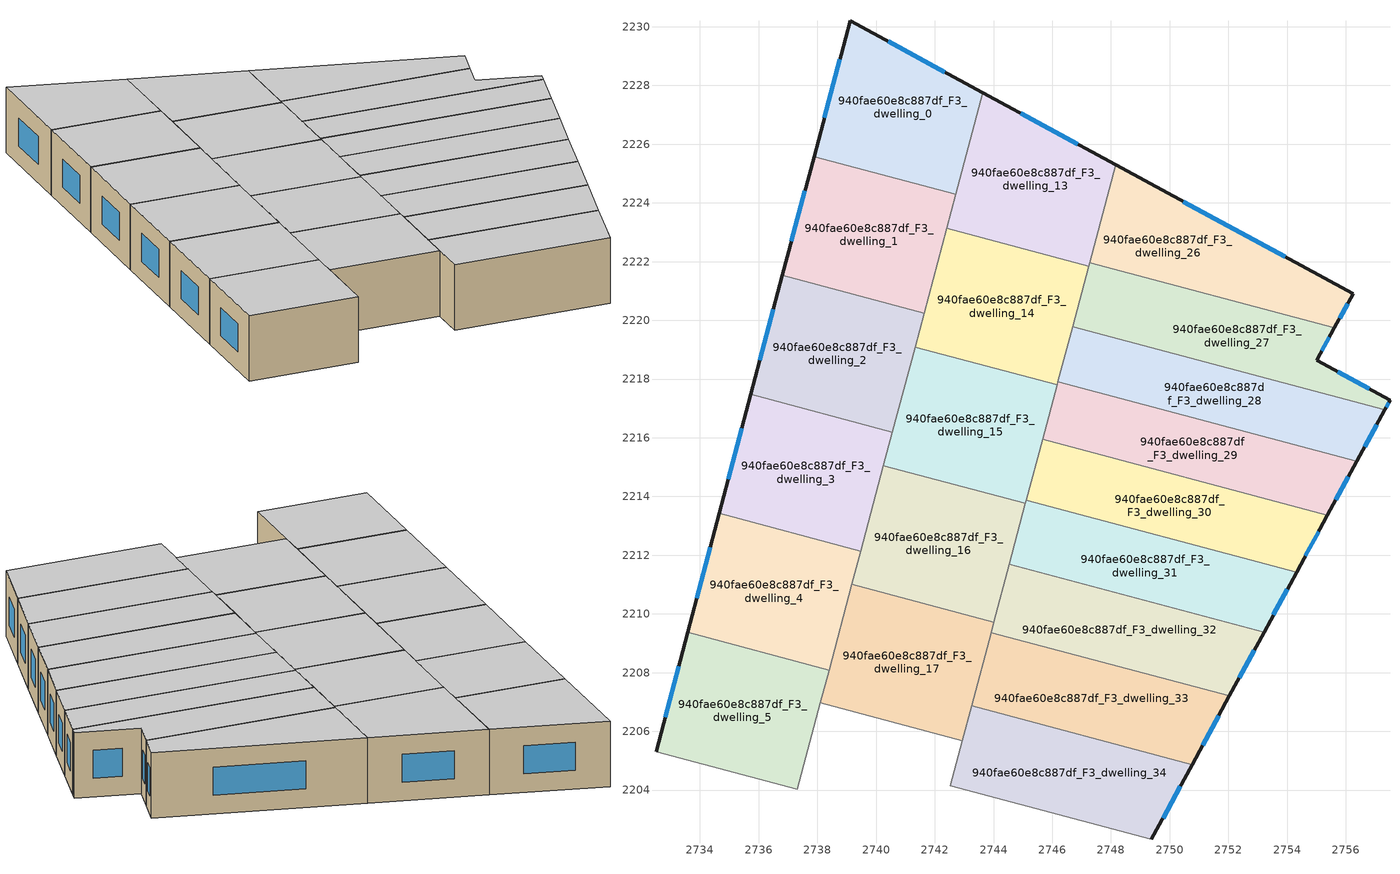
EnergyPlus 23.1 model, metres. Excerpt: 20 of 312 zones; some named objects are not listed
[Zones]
940fae60e8c887df_F3_dwelling_0
 floor to 940fae60e8c887df_F2_dwelling_0 (EU_floor_Construction): 2743.64,2227.75 2742.71,2224.29 2737.89,2225.58 2739.12,2230.21 z9
 wall outside (EU_wall_Construction): 2743.64,2227.75 2739.12,2230.21 2737.89,2225.58 z9:12
 wall to 940fae60e8c887df_F3_dwelling_1 (EU_wall_Construction): 2737.89,2225.58 2742.71,2224.29 z9:12
 wall to 940fae60e8c887df_F3_dwelling_13 (EU_wall_Construction): 2742.71,2224.29 2743.64,2227.75 z9:12
 window (EU_Window_Construction): 2738.76,2228.89 2738.24,2226.9 / 2742.34,2228.46 2740.41,2229.51 z9.86:11.14
 ceiling to 940fae60e8c887df_F4_dwelling_0 (EU_floor_Construction): 2742.71,2224.29 2743.64,2227.75 2739.12,2230.21 2737.89,2225.58 z12
940fae60e8c887df_F3_dwelling_1
 floor to 940fae60e8c887df_F2_dwelling_1 (EU_floor_Construction): 2742.71,2224.29 2741.64,2220.25 2736.81,2221.53 2737.89,2225.58 z9
 wall outside (EU_wall_Construction): 2737.89,2225.58 2736.81,2221.53 z9:12
 wall to 940fae60e8c887df_F3_dwelling_2 (EU_wall_Construction): 2736.81,2221.53 2741.64,2220.25 z9:12
 wall to 940fae60e8c887df_F3_dwelling_14 (EU_wall_Construction): 2741.64,2220.25 2742.4,2223.13 z9:12
 wall to 940fae60e8c887df_F3_dwelling_13 (EU_wall_Construction): 2742.4,2223.13 2742.71,2224.29 z9:12
 window (EU_Window_Construction): 2737.58,2224.42 2737.12,2222.69 z9.86:11.14
 ceiling to 940fae60e8c887df_F4_dwelling_1 (EU_floor_Construction): 2741.64,2220.25 2742.71,2224.29 2737.89,2225.58 2736.81,2221.53 z12
940fae60e8c887df_F3_dwelling_13
 floor to 940fae60e8c887df_F2_dwelling_13 (EU_floor_Construction): 2748.16,2225.3 2747.24,2221.84 2742.4,2223.13 2743.64,2227.75 z9
 wall outside (EU_wall_Construction): 2748.16,2225.3 2743.64,2227.75 z9:12
 wall to 940fae60e8c887df_F3_dwelling_14 (EU_wall_Construction): 2742.4,2223.13 2747.24,2221.84 z9:12
 wall to 940fae60e8c887df_F3_dwelling_26 (EU_wall_Construction): 2747.27,2221.97 2748.16,2225.3 z9:12
 wall to 940fae60e8c887df_F3_dwelling_27 (EU_wall_Construction): 2747.24,2221.84 2747.27,2221.97 z9:12
 window (EU_Window_Construction): 2746.87,2226 2744.93,2227.05 z9.86:11.14
 ceiling to 940fae60e8c887df_F4_dwelling_13 (EU_floor_Construction): 2747.24,2221.84 2748.16,2225.3 2743.64,2227.75 2742.4,2223.13 z12
940fae60e8c887df_F3_dwelling_14
 floor to 940fae60e8c887df_F2_dwelling_14 (EU_floor_Construction): 2747.24,2221.84 2746.16,2217.8 2741.33,2219.09 2742.4,2223.13 z9
 wall to 940fae60e8c887df_F3_dwelling_15 (EU_wall_Construction): 2741.33,2219.09 2746.16,2217.8 z9:12
 wall to 940fae60e8c887df_F3_dwelling_27 (EU_wall_Construction): 2746.69,2219.79 2747.24,2221.84 z9:12
 wall to 940fae60e8c887df_F3_dwelling_28 (EU_wall_Construction): 2746.19,2217.91 2746.69,2219.78 z9:12
 wall to 940fae60e8c887df_F3_dwelling_2 (EU_wall_Construction): 2741.64,2220.24 2741.33,2219.09 z9:12
 wall to 940fae60e8c887df_F3_dwelling_29 (EU_wall_Construction): 2746.16,2217.8 2746.19,2217.91 z9:12
 ceiling to 940fae60e8c887df_F4_dwelling_14 (EU_floor_Construction): 2746.16,2217.8 2747.24,2221.84 2742.4,2223.13 2741.33,2219.09 z12
940fae60e8c887df_F3_dwelling_15
 floor to 940fae60e8c887df_F2_dwelling_15 (EU_floor_Construction): 2746.16,2217.8 2745.09,2213.76 2740.25,2215.05 2741.33,2219.09 z9
 wall to 940fae60e8c887df_F3_dwelling_16 (EU_wall_Construction): 2740.25,2215.05 2745.09,2213.76 z9:12
 wall to 940fae60e8c887df_F3_dwelling_2 (EU_wall_Construction): 2741.33,2219.09 2740.56,2216.2 z9:12
 wall to 940fae60e8c887df_F3_dwelling_30 (EU_wall_Construction): 2745.12,2213.88 2745.67,2215.94 z9:12
 wall to 940fae60e8c887df_F3_dwelling_29 (EU_wall_Construction): 2745.67,2215.94 2746.16,2217.8 z9:12
 wall to 940fae60e8c887df_F3_dwelling_3 (EU_wall_Construction): 2740.56,2216.2 2740.25,2215.05 z9:12
 wall to 940fae60e8c887df_F3_dwelling_31 (EU_wall_Construction): 2745.09,2213.76 2745.12,2213.88 z9:12
 ceiling to 940fae60e8c887df_F4_dwelling_15 (EU_floor_Construction): 2745.09,2213.76 2746.16,2217.8 2741.33,2219.09 2740.25,2215.05 z12
940fae60e8c887df_F3_dwelling_16
 floor to 940fae60e8c887df_F2_dwelling_16 (EU_floor_Construction): 2745.09,2213.76 2744.01,2209.72 2739.18,2211.01 2740.25,2215.05 z9
 wall to 940fae60e8c887df_F3_dwelling_17 (EU_wall_Construction): 2739.18,2211.01 2744.01,2209.72 z9:12
 wall to 940fae60e8c887df_F3_dwelling_3 (EU_wall_Construction): 2740.25,2215.05 2739.48,2212.14 z9:12
 wall to 940fae60e8c887df_F3_dwelling_31 (EU_wall_Construction): 2744.54,2211.69 2745.09,2213.76 z9:12
 wall to 940fae60e8c887df_F3_dwelling_32 (EU_wall_Construction): 2744.01,2209.72 2744.54,2211.69 z9:12
 wall to 940fae60e8c887df_F3_dwelling_4 (EU_wall_Construction): 2739.48,2212.14 2739.18,2211.01 z9:12
 ceiling to 940fae60e8c887df_F4_dwelling_16 (EU_floor_Construction): 2744.01,2209.72 2745.09,2213.76 2740.25,2215.05 2739.18,2211.01 z12
940fae60e8c887df_F3_dwelling_17
 floor to 940fae60e8c887df_F2_dwelling_17 (EU_floor_Construction): 2744.01,2209.72 2742.94,2205.69 2738.1,2206.97 2739.18,2211.01 z9
 wall to 940fae60e8c887df_F3_dwelling_18 (EU_wall_Construction): 2738.1,2206.97 2742.94,2205.69 z9:12
 wall to 940fae60e8c887df_F3_dwelling_4 (EU_wall_Construction): 2739.18,2211.01 2738.4,2208.09 z9:12
 wall to 940fae60e8c887df_F3_dwelling_33 (EU_wall_Construction): 2743.25,2206.87 2743.92,2209.37 z9:12
 wall to 940fae60e8c887df_F3_dwelling_5 (EU_wall_Construction): 2738.4,2208.09 2738.1,2206.97 z9:12
 wall to 940fae60e8c887df_F3_dwelling_32 (EU_wall_Construction): 2743.92,2209.37 2744.01,2209.72 z9:12
 wall to 940fae60e8c887df_F3_dwelling_34 (EU_wall_Construction): 2742.94,2205.69 2743.25,2206.87 z9:12
 ceiling to 940fae60e8c887df_F4_dwelling_17 (EU_floor_Construction): 2742.94,2205.69 2744.01,2209.72 2739.18,2211.01 2738.1,2206.97 z12
940fae60e8c887df_F3_dwelling_2
 floor to 940fae60e8c887df_F2_dwelling_2 (EU_floor_Construction): 2741.64,2220.25 2740.56,2216.2 2735.73,2217.48 2736.81,2221.53 z9
 wall outside (EU_wall_Construction): 2736.81,2221.53 2735.73,2217.48 z9:12
 wall to 940fae60e8c887df_F3_dwelling_3 (EU_wall_Construction): 2735.73,2217.48 2740.56,2216.2 z9:12
 window (EU_Window_Construction): 2736.5,2220.37 2736.04,2218.64 z9.86:11.14
 ceiling to 940fae60e8c887df_F4_dwelling_2 (EU_floor_Construction): 2740.56,2216.2 2741.64,2220.25 2736.81,2221.53 2735.73,2217.48 z12
940fae60e8c887df_F3_dwelling_26
 floor to 940fae60e8c887df_F2_dwelling_26 (EU_floor_Construction): 2756.24,2220.9 2755.61,2219.75 2747.27,2221.97 2748.16,2225.3 z9
 wall outside (EU_wall_Construction): 2755.61,2219.75 2756.24,2220.9 2748.16,2225.3 z9:12
 wall to 940fae60e8c887df_F3_dwelling_27 (EU_wall_Construction): 2747.27,2221.97 2755.61,2219.75 z9:12
 window (EU_Window_Construction): 2753.93,2222.16 2750.47,2224.04 / 2755.79,2220.08 2756.06,2220.57 z9.86:11.14
 ceiling to 940fae60e8c887df_F4_dwelling_26 (EU_floor_Construction): 2755.61,2219.75 2756.24,2220.9 2748.16,2225.3 2747.27,2221.97 z12
940fae60e8c887df_F3_dwelling_27
 floor to 940fae60e8c887df_F2_dwelling_27 (EU_floor_Construction): 2755.61,2219.75 2755.01,2218.64 2757.51,2217.28 2757.33,2216.95 2746.69,2219.79 2747.27,2221.97 z9
 wall outside (EU_wall_Construction): 2757.33,2216.95 2757.51,2217.28 2755.01,2218.64 2755.61,2219.75 z9:12
 wall to 940fae60e8c887df_F3_dwelling_28 (EU_wall_Construction): 2746.69,2219.79 2757.33,2216.95 z9:12
 window (EU_Window_Construction): 2755.18,2218.96 2755.44,2219.43 / 2756.79,2217.67 2755.72,2218.25 / 2757.38,2217.05 2757.45,2217.19 z9.86:11.14
 ceiling to 940fae60e8c887df_F4_dwelling_27 (EU_floor_Construction): 2757.33,2216.95 2757.51,2217.28 2755.01,2218.64 2755.61,2219.75 2747.27,2221.97 2746.69,2219.79 z12
940fae60e8c887df_F3_dwelling_28
 floor to 940fae60e8c887df_F2_dwelling_28 (EU_floor_Construction): 2757.33,2216.95 2756.37,2215.2 2746.19,2217.91 2746.69,2219.79 z9
 wall outside (EU_wall_Construction): 2756.37,2215.2 2757.33,2216.95 z9:12
 wall to 940fae60e8c887df_F3_dwelling_29 (EU_wall_Construction): 2746.19,2217.91 2756.37,2215.2 z9:12
 window (EU_Window_Construction): 2756.65,2215.7 2757.05,2216.45 z9.86:11.14
 ceiling to 940fae60e8c887df_F4_dwelling_28 (EU_floor_Construction): 2756.37,2215.2 2757.33,2216.95 2746.69,2219.79 2746.19,2217.91 z12
940fae60e8c887df_F3_dwelling_29
 floor to 940fae60e8c887df_F2_dwelling_29 (EU_floor_Construction): 2756.37,2215.2 2755.38,2213.36 2745.67,2215.94 2746.19,2217.91 z9
 wall outside (EU_wall_Construction): 2755.38,2213.36 2756.37,2215.2 z9:12
 wall to 940fae60e8c887df_F3_dwelling_30 (EU_wall_Construction): 2745.67,2215.94 2755.38,2213.36 z9:12
 window (EU_Window_Construction): 2755.66,2213.88 2756.09,2214.67 z9.86:11.14
 ceiling to 940fae60e8c887df_F4_dwelling_29 (EU_floor_Construction): 2755.38,2213.36 2756.37,2215.2 2746.19,2217.91 2745.67,2215.94 z12
940fae60e8c887df_F3_dwelling_3
 floor to 940fae60e8c887df_F2_dwelling_3 (EU_floor_Construction): 2740.56,2216.2 2739.48,2212.14 2734.66,2213.43 2735.73,2217.48 z9
 wall outside (EU_wall_Construction): 2735.73,2217.48 2734.66,2213.43 z9:12
 wall to 940fae60e8c887df_F3_dwelling_4 (EU_wall_Construction): 2734.66,2213.43 2739.48,2212.14 z9:12
 window (EU_Window_Construction): 2735.43,2216.32 2734.97,2214.58 z9.86:11.14
 ceiling to 940fae60e8c887df_F4_dwelling_3 (EU_floor_Construction): 2739.48,2212.14 2740.56,2216.2 2735.73,2217.48 2734.66,2213.43 z12
940fae60e8c887df_F3_dwelling_30
 floor to 940fae60e8c887df_F2_dwelling_30 (EU_floor_Construction): 2755.38,2213.36 2754.33,2211.43 2745.12,2213.88 2745.67,2215.94 z9
 wall outside (EU_wall_Construction): 2754.33,2211.43 2755.38,2213.36 z9:12
 wall to 940fae60e8c887df_F3_dwelling_31 (EU_wall_Construction): 2745.12,2213.88 2754.33,2211.43 z9:12
 window (EU_Window_Construction): 2754.62,2211.98 2755.08,2212.81 z9.86:11.14
 ceiling to 940fae60e8c887df_F4_dwelling_30 (EU_floor_Construction): 2754.33,2211.43 2755.38,2213.36 2745.67,2215.94 2745.12,2213.88 z12
940fae60e8c887df_F3_dwelling_31
 floor to 940fae60e8c887df_F2_dwelling_31 (EU_floor_Construction): 2754.33,2211.43 2753.21,2209.38 2744.54,2211.69 2745.12,2213.88 z9
 wall outside (EU_wall_Construction): 2753.21,2209.38 2754.33,2211.43 z9:12
 wall to 940fae60e8c887df_F3_dwelling_32 (EU_wall_Construction): 2744.54,2211.69 2753.21,2209.38 z9:12
 window (EU_Window_Construction): 2753.53,2209.97 2754.01,2210.84 z9.86:11.14
 ceiling to 940fae60e8c887df_F4_dwelling_31 (EU_floor_Construction): 2753.21,2209.38 2754.33,2211.43 2745.12,2213.88 2744.54,2211.69 z12
940fae60e8c887df_F3_dwelling_32
 floor to 940fae60e8c887df_F2_dwelling_32 (EU_floor_Construction): 2753.21,2209.38 2752.03,2207.21 2743.92,2209.37 2744.54,2211.69 z9
 wall outside (EU_wall_Construction): 2752.03,2207.21 2753.21,2209.38 z9:12
 wall to 940fae60e8c887df_F3_dwelling_33 (EU_wall_Construction): 2743.92,2209.37 2752.03,2207.21 z9:12
 window (EU_Window_Construction): 2752.37,2207.83 2752.88,2208.76 z9.86:11.14
 ceiling to 940fae60e8c887df_F4_dwelling_32 (EU_floor_Construction): 2752.03,2207.21 2753.21,2209.38 2744.54,2211.69 2743.92,2209.37 z12
940fae60e8c887df_F3_dwelling_33
 floor to 940fae60e8c887df_F2_dwelling_33 (EU_floor_Construction): 2752.03,2207.21 2750.76,2204.87 2743.25,2206.87 2743.92,2209.37 z9
 wall outside (EU_wall_Construction): 2750.76,2204.87 2752.03,2207.21 z9:12
 wall to 940fae60e8c887df_F3_dwelling_34 (EU_wall_Construction): 2743.25,2206.87 2750.76,2204.87 z9:12
 window (EU_Window_Construction): 2751.12,2205.53 2751.67,2206.54 z9.86:11.14
 ceiling to 940fae60e8c887df_F4_dwelling_33 (EU_floor_Construction): 2750.76,2204.87 2752.03,2207.21 2743.92,2209.37 2743.25,2206.87 z12
940fae60e8c887df_F3_dwelling_34
 floor to 940fae60e8c887df_F2_dwelling_34 (EU_floor_Construction): 2750.76,2204.87 2749.38,2202.32 2742.53,2204.15 2743.25,2206.87 z9
 wall outside (EU_wall_Construction): 2749.38,2202.32 2750.76,2204.87 z9:12
 wall to 940fae60e8c887df_F3_dwelling_35 (EU_wall_Construction): 2742.53,2204.15 2749.38,2202.32 z9:12
 wall to 940fae60e8c887df_F3_dwelling_18 (EU_wall_Construction): 2742.94,2205.69 2742.53,2204.15 z9:12
 window (EU_Window_Construction): 2749.77,2203.05 2750.37,2204.14 z9.86:11.14
 ceiling to 940fae60e8c887df_F4_dwelling_34 (EU_floor_Construction): 2749.38,2202.32 2750.76,2204.87 2743.25,2206.87 2742.53,2204.15 z12
940fae60e8c887df_F3_dwelling_4
 floor to 940fae60e8c887df_F2_dwelling_4 (EU_floor_Construction): 2739.48,2212.14 2738.4,2208.09 2733.58,2209.37 2734.66,2213.43 z9
 wall outside (EU_wall_Construction): 2734.66,2213.43 2733.58,2209.37 z9:12
 wall to 940fae60e8c887df_F3_dwelling_5 (EU_wall_Construction): 2733.58,2209.37 2738.4,2208.09 z9:12
 window (EU_Window_Construction): 2734.35,2212.27 2733.89,2210.53 z9.86:11.14
 ceiling to 940fae60e8c887df_F4_dwelling_4 (EU_floor_Construction): 2738.4,2208.09 2739.48,2212.14 2734.66,2213.43 2733.58,2209.37 z12
940fae60e8c887df_F3_dwelling_5
 floor to 940fae60e8c887df_F2_dwelling_5 (EU_floor_Construction): 2738.4,2208.09 2737.32,2204.03 2732.5,2205.31 2733.58,2209.37 z9
 wall outside (EU_wall_Construction): 2733.58,2209.37 2732.5,2205.31 z9:12
 wall to 940fae60e8c887df_F3_dwelling_6 (EU_wall_Construction): 2732.5,2205.31 2737.32,2204.03 z9:12
 wall to 940fae60e8c887df_F3_dwelling_18 (EU_wall_Construction): 2737.32,2204.03 2738.1,2206.97 z9:12
 window (EU_Window_Construction): 2733.27,2208.21 2732.81,2206.47 z9.86:11.14
 ceiling to 940fae60e8c887df_F4_dwelling_5 (EU_floor_Construction): 2737.32,2204.03 2738.4,2208.09 2733.58,2209.37 2732.5,2205.31 z12
[Building]
EU S2 Campaign: North Axis=0; Terrain=City; Solar Distribution=FullExterior
[Site:Location]
Helsinki-Vantaa.AP: Latitude=60.317; Longitude=24.963; Time Zone=2; Elevation=54.6
[SizingPeriod:WeatherFileDays]
AnnualSizingPeriod: Begin Month=1; Begin Day of Month=1; End Month=12; End Day of Month=31; Day of Week for Start Day=Monday; Use Weather File Daylight Saving Period=No; Use Weather File Rain and Snow Indicators=No
[MATERIAL]
EU_InternalMass_Material: Roughness=MediumRough; Thickness=0.1; Conductivity=1; Density=1800; Specific Heat=900; Thermal Absorptance=0.9; Solar Absorptance=0.7; Visible Absorptance=0.7
[MATERIAL:NOMASS] Roughness=MediumRough; Thermal Absorptance=0.9; Solar Absorptance=0.7; Visible Absorptance=0.7
Name | Thermal Resistance
EU_wall_NoMass | 5.91765
EU_floor_NoMass | 6.2875
[WINDOWMATERIAL:SIMPLEGLAZINGSYSTEM]
EU_Window_SimpleGlazing: UFactor=0.994035; Solar Heat Gain Coefficient=0.7; Visible Transmittance=0.7
[CONSTRUCTION]
EU_wall_Construction: EU_wall_NoMass
EU_floor_Construction: EU_floor_NoMass
EU_Window_Construction: EU_Window_SimpleGlazing
EU_InternalMass_Construction: EU_InternalMass_Material
[ZONE] Type=1; Multiplier=1; Ceiling Height=autocalculate; Floor Area=autocalculate; Part of Total Floor Area=Yes
Name | Volume
940fae60e8c887df_F3_dwelling_0; 940fae60e8c887df_F3_dwelling_34 | 62.7524
940fae60e8c887df_F3_dwelling_1; 940fae60e8c887df_F3_dwelling_17 | 62.759
940fae60e8c887df_F3_dwelling_13 | 62.7554
940fae60e8c887df_F3_dwelling_14 | 62.7649
940fae60e8c887df_F3_dwelling_15 | 62.7598
940fae60e8c887df_F3_dwelling_16; 940fae60e8c887df_F3_dwelling_26 | 62.7605
940fae60e8c887df_F3_dwelling_2 | 62.7495
940fae60e8c887df_F3_dwelling_27; 940fae60e8c887df_F3_dwelling_3; 940fae60e8c887df_F3_dwelling_31 | 62.7539
940fae60e8c887df_F3_dwelling_28 | 62.7642
940fae60e8c887df_F3_dwelling_29 | 62.748
940fae60e8c887df_F3_dwelling_30 | 62.7664
940fae60e8c887df_F3_dwelling_32 | 62.7466
940fae60e8c887df_F3_dwelling_33 | 62.7678
940fae60e8c887df_F3_dwelling_4 | 62.7568
940fae60e8c887df_F3_dwelling_5 | 62.7583
[INTERNALMASS] Construction=EU_InternalMass_Construction
Name | Zone or ZoneList | Surface Area
940fae60e8c887df_F3_dwelling_0_EU_InternalMass | 940fae60e8c887df_F3_dwelling_0 | 20.9173
940fae60e8c887df_F3_dwelling_1_EU_InternalMass | 940fae60e8c887df_F3_dwelling_1 | 20.9199
940fae60e8c887df_F3_dwelling_2_EU_InternalMass | 940fae60e8c887df_F3_dwelling_2 | 20.916
940fae60e8c887df_F3_dwelling_3_EU_InternalMass | 940fae60e8c887df_F3_dwelling_3 | 20.918
940fae60e8c887df_F3_dwelling_4_EU_InternalMass | 940fae60e8c887df_F3_dwelling_4 | 20.9187
940fae60e8c887df_F3_dwelling_5_EU_InternalMass | 940fae60e8c887df_F3_dwelling_5 | 20.9196
940fae60e8c887df_F3_dwelling_13_EU_InternalMass | 940fae60e8c887df_F3_dwelling_13 | 20.919
940fae60e8c887df_F3_dwelling_14_EU_InternalMass | 940fae60e8c887df_F3_dwelling_14 | 20.9217
940fae60e8c887df_F3_dwelling_15_EU_InternalMass | 940fae60e8c887df_F3_dwelling_15 | 20.9199
940fae60e8c887df_F3_dwelling_16_EU_InternalMass | 940fae60e8c887df_F3_dwelling_16 | 20.9199
940fae60e8c887df_F3_dwelling_17_EU_InternalMass | 940fae60e8c887df_F3_dwelling_17 | 20.9199
940fae60e8c887df_F3_dwelling_26_EU_InternalMass | 940fae60e8c887df_F3_dwelling_26 | 20.9201
940fae60e8c887df_F3_dwelling_27_EU_InternalMass | 940fae60e8c887df_F3_dwelling_27 | 20.9179
940fae60e8c887df_F3_dwelling_28_EU_InternalMass | 940fae60e8c887df_F3_dwelling_28 | 20.921
940fae60e8c887df_F3_dwelling_29_EU_InternalMass | 940fae60e8c887df_F3_dwelling_29 | 20.9164
940fae60e8c887df_F3_dwelling_30_EU_InternalMass | 940fae60e8c887df_F3_dwelling_30 | 20.9221
940fae60e8c887df_F3_dwelling_31_EU_InternalMass | 940fae60e8c887df_F3_dwelling_31 | 20.9178
940fae60e8c887df_F3_dwelling_32_EU_InternalMass | 940fae60e8c887df_F3_dwelling_32 | 20.9155
940fae60e8c887df_F3_dwelling_33_EU_InternalMass | 940fae60e8c887df_F3_dwelling_33 | 20.9227
940fae60e8c887df_F3_dwelling_34_EU_InternalMass | 940fae60e8c887df_F3_dwelling_34 | 20.9175
[OTHEREQUIPMENT] Fuel Type=Electricity; Design Level Calculation Method=Watts/Area; Power per Zone Floor Area=1; Fraction Latent=0; Fraction Radiant=0; Fraction Lost=0; Carbon Dioxide Generation Rate=0; EndUse Subcategory=EU_Step8_InternalGains
Name | Zone or ZoneList or Space or SpaceList | Schedule
EU_Step8_InternalGain_940fae60e8c887df_F3_dwelling_0_f000 | 940fae60e8c887df_F3_dwelling_0 | EU_Step8_GainSchedule_940fae60e8c887df_F3_dwelling_0_f000
EU_Step8_InternalGain_940fae60e8c887df_F3_dwelling_1_f000 | 940fae60e8c887df_F3_dwelling_1 | EU_Step8_GainSchedule_940fae60e8c887df_F3_dwelling_1_f000
EU_Step8_InternalGain_940fae60e8c887df_F3_dwelling_2_f000 | 940fae60e8c887df_F3_dwelling_2 | EU_Step8_GainSchedule_940fae60e8c887df_F3_dwelling_2_f000
EU_Step8_InternalGain_940fae60e8c887df_F3_dwelling_3_f000 | 940fae60e8c887df_F3_dwelling_3 | EU_Step8_GainSchedule_940fae60e8c887df_F3_dwelling_3_f000
EU_Step8_InternalGain_940fae60e8c887df_F3_dwelling_4_f000 | 940fae60e8c887df_F3_dwelling_4 | EU_Step8_GainSchedule_940fae60e8c887df_F3_dwelling_4_f000
EU_Step8_InternalGain_940fae60e8c887df_F3_dwelling_5_f000 | 940fae60e8c887df_F3_dwelling_5 | EU_Step8_GainSchedule_940fae60e8c887df_F3_dwelling_5_f000
EU_Step8_InternalGain_940fae60e8c887df_F3_dwelling_13_f000 | 940fae60e8c887df_F3_dwelling_13 | EU_Step8_GainSchedule_940fae60e8c887df_F3_dwelling_13_f000
EU_Step8_InternalGain_940fae60e8c887df_F3_dwelling_14_f000 | 940fae60e8c887df_F3_dwelling_14 | EU_Step8_GainSchedule_940fae60e8c887df_F3_dwelling_14_f000
EU_Step8_InternalGain_940fae60e8c887df_F3_dwelling_15_f000 | 940fae60e8c887df_F3_dwelling_15 | EU_Step8_GainSchedule_940fae60e8c887df_F3_dwelling_15_f000
EU_Step8_InternalGain_940fae60e8c887df_F3_dwelling_16_f000 | 940fae60e8c887df_F3_dwelling_16 | EU_Step8_GainSchedule_940fae60e8c887df_F3_dwelling_16_f000
EU_Step8_InternalGain_940fae60e8c887df_F3_dwelling_17_f000 | 940fae60e8c887df_F3_dwelling_17 | EU_Step8_GainSchedule_940fae60e8c887df_F3_dwelling_17_f000
EU_Step8_InternalGain_940fae60e8c887df_F3_dwelling_26_f000 | 940fae60e8c887df_F3_dwelling_26 | EU_Step8_GainSchedule_940fae60e8c887df_F3_dwelling_26_f000
EU_Step8_InternalGain_940fae60e8c887df_F3_dwelling_27_f000 | 940fae60e8c887df_F3_dwelling_27 | EU_Step8_GainSchedule_940fae60e8c887df_F3_dwelling_27_f000
EU_Step8_InternalGain_940fae60e8c887df_F3_dwelling_28_f000 | 940fae60e8c887df_F3_dwelling_28 | EU_Step8_GainSchedule_940fae60e8c887df_F3_dwelling_28_f000
EU_Step8_InternalGain_940fae60e8c887df_F3_dwelling_29_f000 | 940fae60e8c887df_F3_dwelling_29 | EU_Step8_GainSchedule_940fae60e8c887df_F3_dwelling_29_f000
EU_Step8_InternalGain_940fae60e8c887df_F3_dwelling_30_f000 | 940fae60e8c887df_F3_dwelling_30 | EU_Step8_GainSchedule_940fae60e8c887df_F3_dwelling_30_f000
EU_Step8_InternalGain_940fae60e8c887df_F3_dwelling_31_f000 | 940fae60e8c887df_F3_dwelling_31 | EU_Step8_GainSchedule_940fae60e8c887df_F3_dwelling_31_f000
EU_Step8_InternalGain_940fae60e8c887df_F3_dwelling_32_f000 | 940fae60e8c887df_F3_dwelling_32 | EU_Step8_GainSchedule_940fae60e8c887df_F3_dwelling_32_f000
EU_Step8_InternalGain_940fae60e8c887df_F3_dwelling_33_f000 | 940fae60e8c887df_F3_dwelling_33 | EU_Step8_GainSchedule_940fae60e8c887df_F3_dwelling_33_f000
EU_Step8_InternalGain_940fae60e8c887df_F3_dwelling_34_f000 | 940fae60e8c887df_F3_dwelling_34 | EU_Step8_GainSchedule_940fae60e8c887df_F3_dwelling_34_f000
[ZONEVENTILATION:DESIGNFLOWRATE] Schedule=EU_AlwaysOn; Design Flow Rate Calculation Method=AirChanges/Hour; Air Changes per Hour=0.596421; Ventilation Type=Natural; Fan Pressure Rise=0; Fan Total Efficiency=1; Constant Term Coefficient=1; Temperature Term Coefficient=0; Velocity Term Coefficient=0; Velocity Squared Term Coefficient=0; Minimum Indoor Temperature=-100; Maximum Indoor Temperature=100; Delta Temperature=-100; Minimum Outdoor Temperature=-100; Maximum Outdoor Temperature=100; Maximum Wind Speed=40
Name | Zone or ZoneList or Space or SpaceList
EU_ConstantAir_940fae60e8c887df_F3_dwelling_0 | 940fae60e8c887df_F3_dwelling_0
EU_ConstantAir_940fae60e8c887df_F3_dwelling_1 | 940fae60e8c887df_F3_dwelling_1
EU_ConstantAir_940fae60e8c887df_F3_dwelling_2 | 940fae60e8c887df_F3_dwelling_2
EU_ConstantAir_940fae60e8c887df_F3_dwelling_3 | 940fae60e8c887df_F3_dwelling_3
EU_ConstantAir_940fae60e8c887df_F3_dwelling_4 | 940fae60e8c887df_F3_dwelling_4
EU_ConstantAir_940fae60e8c887df_F3_dwelling_5 | 940fae60e8c887df_F3_dwelling_5
EU_ConstantAir_940fae60e8c887df_F3_dwelling_13 | 940fae60e8c887df_F3_dwelling_13
EU_ConstantAir_940fae60e8c887df_F3_dwelling_14 | 940fae60e8c887df_F3_dwelling_14
EU_ConstantAir_940fae60e8c887df_F3_dwelling_15 | 940fae60e8c887df_F3_dwelling_15
EU_ConstantAir_940fae60e8c887df_F3_dwelling_16 | 940fae60e8c887df_F3_dwelling_16
EU_ConstantAir_940fae60e8c887df_F3_dwelling_17 | 940fae60e8c887df_F3_dwelling_17
EU_ConstantAir_940fae60e8c887df_F3_dwelling_26 | 940fae60e8c887df_F3_dwelling_26
EU_ConstantAir_940fae60e8c887df_F3_dwelling_27 | 940fae60e8c887df_F3_dwelling_27
EU_ConstantAir_940fae60e8c887df_F3_dwelling_28 | 940fae60e8c887df_F3_dwelling_28
EU_ConstantAir_940fae60e8c887df_F3_dwelling_29 | 940fae60e8c887df_F3_dwelling_29
EU_ConstantAir_940fae60e8c887df_F3_dwelling_30 | 940fae60e8c887df_F3_dwelling_30
EU_ConstantAir_940fae60e8c887df_F3_dwelling_31 | 940fae60e8c887df_F3_dwelling_31
EU_ConstantAir_940fae60e8c887df_F3_dwelling_32 | 940fae60e8c887df_F3_dwelling_32
EU_ConstantAir_940fae60e8c887df_F3_dwelling_33 | 940fae60e8c887df_F3_dwelling_33
EU_ConstantAir_940fae60e8c887df_F3_dwelling_34 | 940fae60e8c887df_F3_dwelling_34
[HVACTEMPLATE:ZONE:IDEALLOADSAIRSYSTEM] System Availability Schedule=EU_AlwaysOn; Maximum Heating Supply Air Temperature=50; Minimum Cooling Supply Air Temperature=13; Maximum Heating Supply Air Humidity Ratio=0.0156; Minimum Cooling Supply Air Humidity Ratio=0.0077; Heating Limit=NoLimit; Cooling Limit=NoLimit; Heating Availability Schedule=EU_AlwaysOn; Cooling Availability Schedule=EU_CoolingOff; Dehumidification Control Type=ConstantSensibleHeatRatio; Cooling Sensible Heat Ratio=0.7; Dehumidification Setpoint=60; Humidification Control Type=None; Humidification Setpoint=30; Outdoor Air Method=None; Outdoor Air Flow Rate per Person=0.00944; Outdoor Air Flow Rate per Zone Floor Area=0; Outdoor Air Flow Rate per Zone=0; Demand Controlled Ventilation Type=None; Outdoor Air Economizer Type=NoEconomizer; Heat Recovery Type=None; Sensible Heat Recovery Effectiveness=0.7; Latent Heat Recovery Effectiveness=0.65
Name | Template Thermostat
940fae60e8c887df_F3_dwelling_0 | EU_HeatOnly_940fae60e8c887df_F3_dwelling_0
940fae60e8c887df_F3_dwelling_1 | EU_HeatOnly_940fae60e8c887df_F3_dwelling_1
940fae60e8c887df_F3_dwelling_2 | EU_HeatOnly_940fae60e8c887df_F3_dwelling_2
940fae60e8c887df_F3_dwelling_3 | EU_HeatOnly_940fae60e8c887df_F3_dwelling_3
940fae60e8c887df_F3_dwelling_4 | EU_HeatOnly_940fae60e8c887df_F3_dwelling_4
940fae60e8c887df_F3_dwelling_5 | EU_HeatOnly_940fae60e8c887df_F3_dwelling_5
940fae60e8c887df_F3_dwelling_13 | EU_HeatOnly_940fae60e8c887df_F3_dwelling_13
940fae60e8c887df_F3_dwelling_14 | EU_HeatOnly_940fae60e8c887df_F3_dwelling_14
940fae60e8c887df_F3_dwelling_15 | EU_HeatOnly_940fae60e8c887df_F3_dwelling_15
940fae60e8c887df_F3_dwelling_16 | EU_HeatOnly_940fae60e8c887df_F3_dwelling_16
940fae60e8c887df_F3_dwelling_17 | EU_HeatOnly_940fae60e8c887df_F3_dwelling_17
940fae60e8c887df_F3_dwelling_26 | EU_HeatOnly_940fae60e8c887df_F3_dwelling_26
940fae60e8c887df_F3_dwelling_27 | EU_HeatOnly_940fae60e8c887df_F3_dwelling_27
940fae60e8c887df_F3_dwelling_28 | EU_HeatOnly_940fae60e8c887df_F3_dwelling_28
940fae60e8c887df_F3_dwelling_29 | EU_HeatOnly_940fae60e8c887df_F3_dwelling_29
940fae60e8c887df_F3_dwelling_30 | EU_HeatOnly_940fae60e8c887df_F3_dwelling_30
940fae60e8c887df_F3_dwelling_31 | EU_HeatOnly_940fae60e8c887df_F3_dwelling_31
940fae60e8c887df_F3_dwelling_32 | EU_HeatOnly_940fae60e8c887df_F3_dwelling_32
940fae60e8c887df_F3_dwelling_33 | EU_HeatOnly_940fae60e8c887df_F3_dwelling_33
940fae60e8c887df_F3_dwelling_34 | EU_HeatOnly_940fae60e8c887df_F3_dwelling_34
[SIZING:ZONE] Zone Cooling Design Supply Air Temperature Input Method=SupplyAirTemperature; Zone Cooling Design Supply Air Temperature=13; Zone Heating Design Supply Air Temperature Input Method=SupplyAirTemperature; Zone Heating Design Supply Air Temperature=50; Zone Cooling Design Supply Air Humidity Ratio=0.008; Zone Heating Design Supply Air Humidity Ratio=0.008; Cooling Design Air Flow Method=DesignDay; Cooling Design Air Flow Rate=0; Cooling Minimum Air Flow per Zone Floor Area=0.000762; Cooling Minimum Air Flow=0; Cooling Minimum Air Flow Fraction=0.2; Heating Design Air Flow Method=DesignDay; Heating Design Air Flow Rate=0; Heating Maximum Air Flow per Zone Floor Area=0.002032; Heating Maximum Air Flow=0.141576; Heating Maximum Air Flow Fraction=0.3; Account for Dedicated Outdoor Air System=No; Dedicated Outdoor Air System Control Strategy=NeutralSupplyAir; Dedicated Outdoor Air Low Setpoint Temperature for Design=autosize; Dedicated Outdoor Air High Setpoint Temperature for Design=autosize; Zone Load Sizing Method=Sensible Load Only No Latent Load; Zone Latent Cooling Design Supply Air Humidity Ratio Input Method=HumidityRatioDifference; Zone Cooling Design Supply Air Humidity Ratio Difference=0.005; Zone Latent Heating Design Supply Air Humidity Ratio Input Method=HumidityRatioDifference; Zone Humidification Design Supply Air Humidity Ratio Difference=0.005
940fae60e8c887df_F3_dwelling_0; 940fae60e8c887df_F3_dwelling_1; 940fae60e8c887df_F3_dwelling_2; 940fae60e8c887df_F3_dwelling_3; 940fae60e8c887df_F3_dwelling_4; 940fae60e8c887df_F3_dwelling_5; 940fae60e8c887df_F3_dwelling_13; 940fae60e8c887df_F3_dwelling_14; 940fae60e8c887df_F3_dwelling_15; 940fae60e8c887df_F3_dwelling_16; 940fae60e8c887df_F3_dwelling_17; 940fae60e8c887df_F3_dwelling_26; 940fae60e8c887df_F3_dwelling_27; 940fae60e8c887df_F3_dwelling_28; 940fae60e8c887df_F3_dwelling_29; 940fae60e8c887df_F3_dwelling_30; 940fae60e8c887df_F3_dwelling_31; 940fae60e8c887df_F3_dwelling_32; 940fae60e8c887df_F3_dwelling_33; 940fae60e8c887df_F3_dwelling_34
[SCHEDULE:CONSTANT]
Name | Hourly Value
EU_AlwaysOn | 1
EU_CoolingOff | 0
[SCHEDULE:FILE] Column Number=1; Rows to Skip at Top=0; Number of Hours of Data=8760; Column Separator=Comma; Interpolate to Timestep=No; Minutes per Item=60; Adjust Schedule for Daylight Savings=Yes
Name | File
EU_Step8_GainSchedule_940fae60e8c887df_F3_dwelling_0_f000 | ../../schedules/940fae60e8c887df/940fae60e8c887df_F3_dwelling_0_f000_gain.csv
EU_Step8_GainSchedule_940fae60e8c887df_F3_dwelling_1_f000 | ../../schedules/940fae60e8c887df/940fae60e8c887df_F3_dwelling_1_f000_gain.csv
EU_Step8_GainSchedule_940fae60e8c887df_F3_dwelling_2_f000 | ../../schedules/940fae60e8c887df/940fae60e8c887df_F3_dwelling_2_f000_gain.csv
EU_Step8_GainSchedule_940fae60e8c887df_F3_dwelling_3_f000 | ../../schedules/940fae60e8c887df/940fae60e8c887df_F3_dwelling_3_f000_gain.csv
EU_Step8_GainSchedule_940fae60e8c887df_F3_dwelling_4_f000 | ../../schedules/940fae60e8c887df/940fae60e8c887df_F3_dwelling_4_f000_gain.csv
EU_Step8_GainSchedule_940fae60e8c887df_F3_dwelling_5_f000 | ../../schedules/940fae60e8c887df/940fae60e8c887df_F3_dwelling_5_f000_gain.csv
EU_Step8_GainSchedule_940fae60e8c887df_F3_dwelling_13_f000 | ../../schedules/940fae60e8c887df/940fae60e8c887df_F3_dwelling_13_f000_gain.csv
EU_Step8_GainSchedule_940fae60e8c887df_F3_dwelling_14_f000 | ../../schedules/940fae60e8c887df/940fae60e8c887df_F3_dwelling_14_f000_gain.csv
EU_Step8_GainSchedule_940fae60e8c887df_F3_dwelling_15_f000 | ../../schedules/940fae60e8c887df/940fae60e8c887df_F3_dwelling_15_f000_gain.csv
EU_Step8_GainSchedule_940fae60e8c887df_F3_dwelling_16_f000 | ../../schedules/940fae60e8c887df/940fae60e8c887df_F3_dwelling_16_f000_gain.csv
EU_Step8_GainSchedule_940fae60e8c887df_F3_dwelling_17_f000 | ../../schedules/940fae60e8c887df/940fae60e8c887df_F3_dwelling_17_f000_gain.csv
EU_Step8_GainSchedule_940fae60e8c887df_F3_dwelling_26_f000 | ../../schedules/940fae60e8c887df/940fae60e8c887df_F3_dwelling_26_f000_gain.csv
EU_Step8_GainSchedule_940fae60e8c887df_F3_dwelling_27_f000 | ../../schedules/940fae60e8c887df/940fae60e8c887df_F3_dwelling_27_f000_gain.csv
EU_Step8_GainSchedule_940fae60e8c887df_F3_dwelling_28_f000 | ../../schedules/940fae60e8c887df/940fae60e8c887df_F3_dwelling_28_f000_gain.csv
EU_Step8_GainSchedule_940fae60e8c887df_F3_dwelling_29_f000 | ../../schedules/940fae60e8c887df/940fae60e8c887df_F3_dwelling_29_f000_gain.csv
EU_Step8_GainSchedule_940fae60e8c887df_F3_dwelling_30_f000 | ../../schedules/940fae60e8c887df/940fae60e8c887df_F3_dwelling_30_f000_gain.csv
EU_Step8_GainSchedule_940fae60e8c887df_F3_dwelling_31_f000 | ../../schedules/940fae60e8c887df/940fae60e8c887df_F3_dwelling_31_f000_gain.csv
EU_Step8_GainSchedule_940fae60e8c887df_F3_dwelling_32_f000 | ../../schedules/940fae60e8c887df/940fae60e8c887df_F3_dwelling_32_f000_gain.csv
EU_Step8_GainSchedule_940fae60e8c887df_F3_dwelling_33_f000 | ../../schedules/940fae60e8c887df/940fae60e8c887df_F3_dwelling_33_f000_gain.csv
EU_Step8_GainSchedule_940fae60e8c887df_F3_dwelling_34_f000 | ../../schedules/940fae60e8c887df/940fae60e8c887df_F3_dwelling_34_f000_gain.csv
